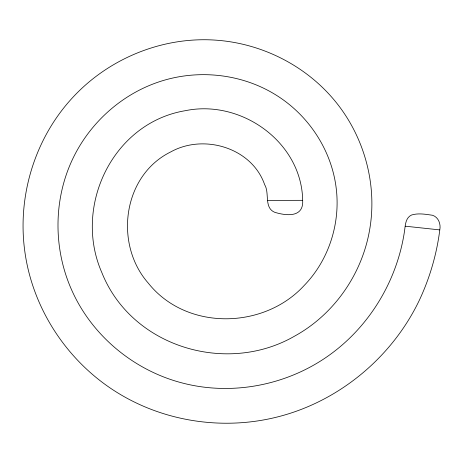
<?xml version="1.0" encoding="UTF-8"?>
<svg xmlns="http://www.w3.org/2000/svg" width="463" height="463" viewBox="0 0 463 463"><rect width="100%" height="100%" fill="white"/><g stroke="black" fill="none" stroke-linecap="round" stroke-linejoin="round"><path stroke-width="0.69" d="M302.68 200.323C303.757 217.72 286.452 215.949 274.588 212.245C263.771 207.546 269.813 193.106 264.639 184.644C251.889 147.738 203.795 133.477 170.766 151.905C122.637 175.546 113.939 244.146 148.287 283.13C186.334 330.964 263.742 329.569 304.139 285.521C328.776 260.212 340.479 223.594 336.254 188.649C331.797 150.666 309.041 115.814 276.776 95.511C242.068 73.513 197.591 68.813 158.768 81.939C121.879 94.348 90.846 122.093 73.669 156.934C53.019 198.691 52.956 249.389 72.39 291.592C92.913 336.566 134.548 370.643 182.3 382.988C232.947 396.253 288.796 384.932 330.889 353.992C370.342 325.078 397.104 280.092 404.413 231.789C405.368 225.84 405.16 217.888 411.613 214.994C418.367 212.922 425.723 214.288 432.581 215.278C438.594 217.286 440.938 224.08 439.798 229.908C436.731 254.158 429.809 277.817 419.478 299.96C391.889 357.847 337.967 402.37 275.52 417.423C222.489 430.272 164.689 421.643 118.1 393.099C67.986 362.506 32.497 309.197 24.747 250.882C17.212 195.6 35.147 137.447 73.449 96.726C109.598 58.037 163.144 36.357 216.071 40.171C260.565 43.331 303.485 64.363 332.648 98.22C363.681 134.131 377.953 183.933 369.468 230.753C361.667 274.692 333.777 314.649 294.543 336.161C226.453 375.47 131.515 346.937 101.872 272.655C72.778 206.614 112.706 122.62 185.582 110.645C241.223 99.186 301.662 142.089 302.68 200.323L267.817 200.386M439.642 229.891L405.345 226.199"/></g></svg>
